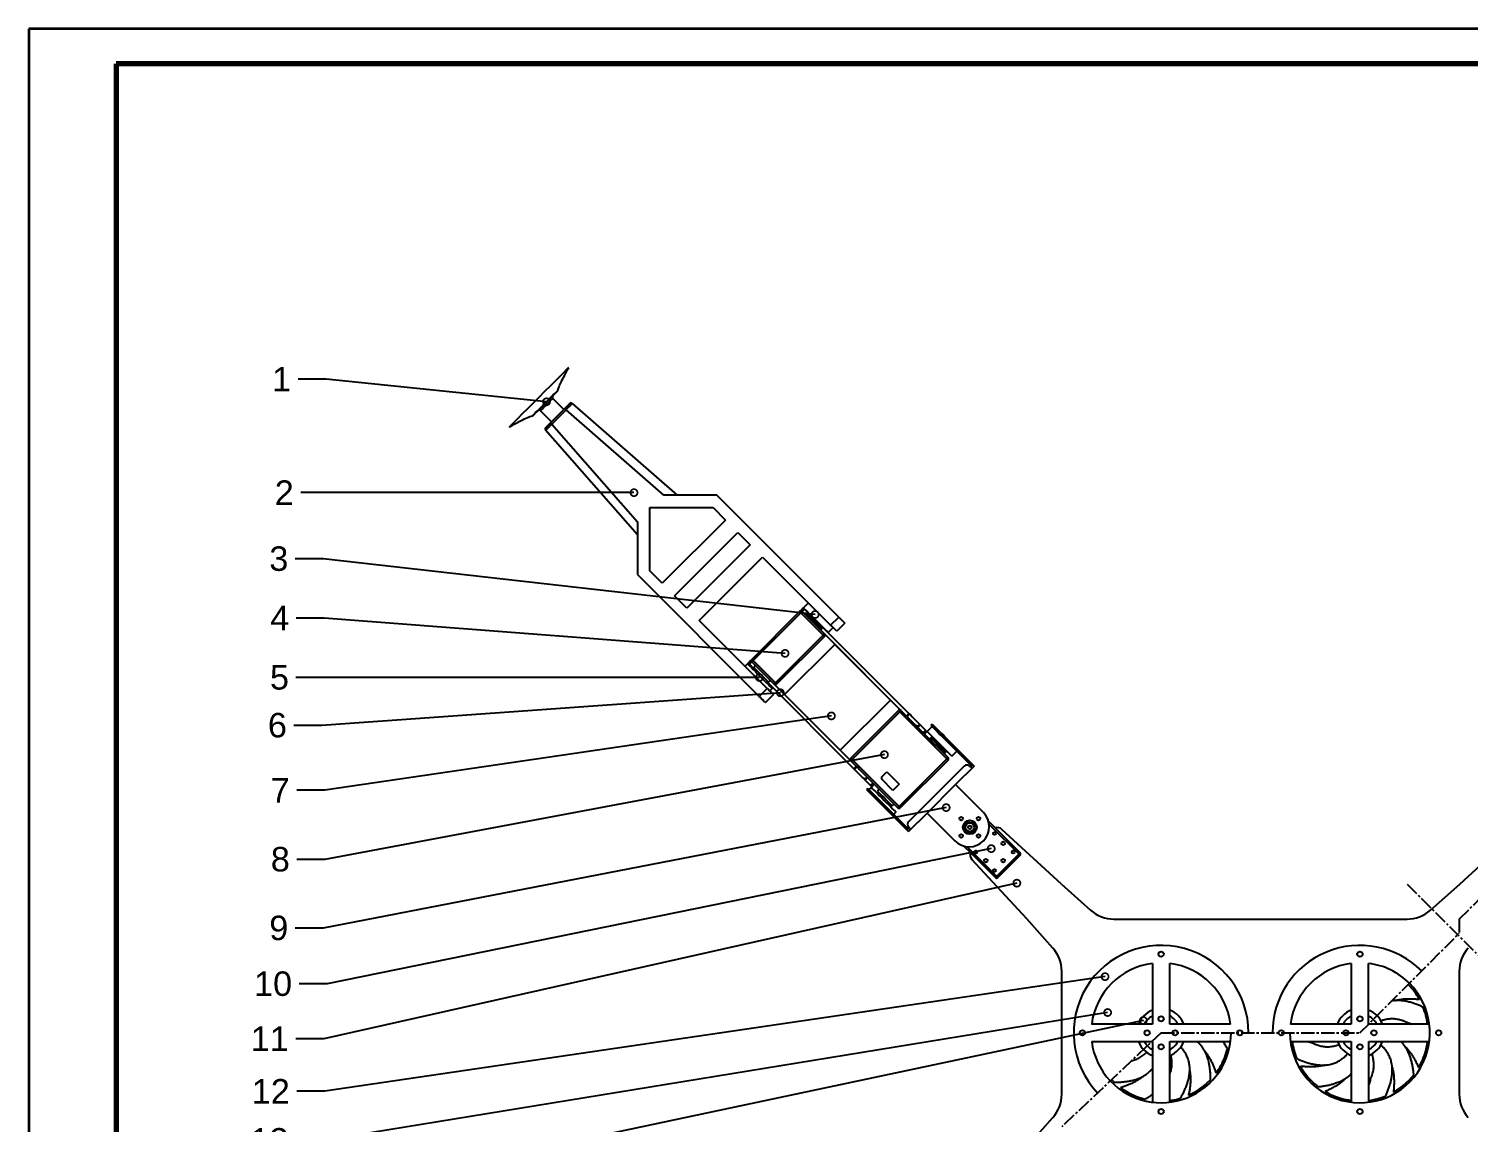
# Model space of a CAD drawing. Header units: millimetres. Extents: x 12 to 853, y 14 to 608.
# Drawn here: x 12 to 423.4, y 294.9 to 607.6 of the extents above; entities that cross this region are included whole.
import ezdxf
from ezdxf import colors
from ezdxf.entities.mleader import LeaderData, LeaderLine
from ezdxf.math import Vec2, Vec3

# ---------------------------------------------------------------- set-up
doc = ezdxf.new("R2010")
doc.units = ezdxf.units.MM
doc.linetypes.add('CENTER2', pattern=[28.575, 19.05, -3.175, 3.175, -3.175])
doc.layers.add('中心线', color=10, linetype='CENTER2')
doc.layers.add('标注', color=255, linetype='Continuous')
doc.styles.get("Standard").update_dxf_attribs({"font": 'arial.ttf'})

# ---------------------------------------------------------------- blocks, each defined once
blk = doc.blocks.new('_DotSmall')
at = {"color": 0, "linetype": 'ByBlock', "const_width": 0.5}
blk.add_lwpolyline([(-0.0625, 0, 1), (0.0625, 0, 1)], format="xyb", close=True, dxfattribs=at)

msp = doc.modelspace()

# ---------------------------------------------------------------- linework, layer by layer
at = {"color": 0, "lineweight": 35}
for p, q in [((12.04, 607.56), (12.04, 13.56)), ((853.04, 607.56), (12.04, 607.56))]:
    msp.add_line(p, q, dxfattribs=at)
at = {"color": 0, "lineweight": 70}
for p, q in [((843.04, 597.56), (37.04, 597.56)), ((37.04, 597.56), (37.04, 23.56))]:
    msp.add_line(p, q, dxfattribs=at)
at = {"color": 7, "linetype": 'Continuous', "lineweight": 25}
for p, q in [((164.97, 498.71), (161.79, 501.89)), ((158.26, 498.36), (161.44, 495.17)), ((161.15, 494.89), (165.26, 498.99)), ((165.61, 498.64), (161.51, 494.54)), ((193.53, 474.17), (165.61, 498.64)), ((167.36, 500.43), (197.32, 474.17)), ((161.51, 494.54), (185.98, 466.62)), ((185.98, 462.82), (159.71, 492.79)), ((208.67, 474.17), (193.53, 474.17)), ((243.5, 439.35), (208.67, 474.17)), ((189.51, 470.64), (207.61, 470.64)), ((189.51, 452.54), (189.51, 470.64)), ((207.61, 470.64), (211.15, 467.1)), ((185.98, 466.62), (185.98, 451.48)), ((211.15, 467.1), (193.05, 449)), ((196.58, 445.47), (214.68, 463.57)), ((214.68, 463.57), (218.22, 460.03)), ((218.22, 460.03), (200.12, 441.93)), ((193.05, 449), (189.51, 452.54)), ((203.65, 438.39), (221.75, 456.5)), ((221.75, 456.5), (241.2, 437.05)), ((185.98, 451.48), (220.8, 416.65)), ((200.12, 441.93), (196.58, 445.47)), ((218.68, 427.26), (232.33, 440.9)), ((232.68, 440.55), (219.03, 426.9)), ((232.68, 441.26), (233.39, 441.96)), ((239.04, 434.19), (232.68, 440.55)), ((233.74, 441.61), (233.03, 440.9)), ((233.03, 440.9), (239.4, 434.54)), ((234.84, 443.41), (233.42, 442)), ((235.3, 440.05), (233.74, 441.61)), ((234.45, 440.2), (234.09, 439.84)), ((223.1, 418.95), (203.65, 438.39)), ((235.9, 439.53), (235.68, 439.31)), ((237.81, 437.19), (238.02, 437.4)), ((263.59, 411.77), (238.54, 436.81)), ((240.49, 434.93), (241.91, 436.34)), ((241.2, 437.05), (243.5, 439.35)), ((245.27, 437.58), (242.97, 435.28)), ((225.4, 420.54), (239.04, 434.19)), ((239.4, 433.83), (225.75, 420.19)), ((238.34, 435.6), (238.69, 435.95)), ((262.88, 411.06), (239.4, 434.54)), ((242.4, 431.54), (228.05, 417.18)), ((258.31, 415.63), (242.4, 431.54)), ((217.44, 426.02), (216.73, 425.31)), ((217.62, 426.2), (218.33, 426.9)), ((218.68, 426.55), (217.97, 425.84)), ((219.39, 424.43), (217.97, 425.84)), ((225.04, 420.19), (218.68, 426.55)), ((219.03, 426.9), (225.4, 420.54)), ((219.74, 425.49), (219.21, 424.96)), ((219.56, 424.61), (219.21, 424.25)), ((222.74, 420.72), (223.1, 421.07)), ((247.82, 396), (222.92, 420.89)), ((223.45, 420.72), (223.98, 421.25)), ((248.52, 396.7), (225.04, 420.19)), ((220.8, 416.65), (223.1, 418.95)), ((224.87, 417.18), (222.57, 414.88)), ((223.81, 418.24), (224.51, 418.95)), ((228.05, 417.18), (243.96, 401.27)), ((243.96, 401.27), (258.31, 415.63)), ((246.96, 398.97), (260.61, 412.62)), ((260.96, 412.27), (247.32, 398.62)), ((274.4, 398.83), (260.96, 412.27)), ((262.88, 411.06), (263.59, 411.77)), ((263.73, 411.62), (263.03, 410.91)), ((265.97, 407.97), (266.68, 408.67)), ((266.83, 408.53), (266.12, 407.82)), ((267.68, 406.26), (266.12, 407.82)), ((268.39, 406.96), (266.83, 408.53)), ((270.19, 408.06), (268.78, 406.65)), ((270.19, 408.77), (269.84, 408.41)), ((267.68, 406.26), (268.39, 406.96)), ((268.74, 406.61), (268.03, 405.9)), ((268.03, 405.9), (274.75, 399.19)), ((269.8, 404.84), (269.45, 404.49)), ((271.25, 404.17), (271.04, 403.96)), ((273.9, 404.35), (274.26, 404.7)), ((273.9, 404.35), (281.51, 396.75)), ((274.26, 404.7), (282.21, 396.75)), ((273.16, 401.84), (273.37, 402.05)), ((273.69, 400.25), (274.05, 400.6)), ((275.85, 399.57), (277.26, 400.99)), ((247.32, 398.62), (260.75, 385.18)), ((247.82, 396), (248.52, 396.7)), ((248.67, 396.56), (247.97, 395.85)), ((255.8, 393.67), (257.22, 395.08)), ((257.22, 395.08), (260.75, 391.55)), ((260.75, 385.18), (274.4, 398.83)), ((274.75, 398.48), (261.11, 384.83)), ((279.38, 396.75), (263.47, 380.84)), ((282.21, 396.75), (276.91, 391.44)), ((280.8, 396.75), (281.15, 396.39)), ((281.51, 396.75), (281.15, 396.39)), ((250.91, 392.9), (251.62, 393.61)), ((251.77, 393.46), (251.06, 392.76)), ((252.62, 391.19), (251.06, 392.76)), ((253.33, 391.9), (251.77, 393.46)), ((252.62, 391.19), (253.33, 391.9)), ((253.68, 391.55), (252.97, 390.84)), ((260.4, 384.83), (253.68, 391.55)), ((255.8, 392.96), (255.8, 393.67)), ((258.98, 389.78), (255.8, 392.96)), ((260.75, 391.55), (258.98, 389.78)), ((268.78, 383.31), (276.91, 391.44)), ((284.86, 383.49), (276.91, 391.44)), ((251.81, 390.38), (251.45, 390.03)), ((251.81, 390.38), (255.87, 386.32)), ((252.8, 390.66), (252.16, 390.03)), ((255.09, 390.13), (254.56, 389.6)), ((254.92, 389.25), (254.56, 388.9)), ((255.87, 386.32), (255.52, 385.96)), ((255.52, 385.96), (263.47, 378.01)), ((255.87, 386.32), (263.47, 378.71)), ((258.1, 385.36), (258.45, 385.71)), ((258.81, 385.36), (259.34, 385.89)), ((259.23, 382.96), (259.87, 383.59)), ((268.78, 383.31), (263.47, 378.01)), ((268.78, 383.31), (276.73, 375.36)), ((263.83, 379.07), (263.47, 379.42)), ((263.83, 379.07), (263.47, 378.71)), ((288.21, 379.09), (286.34, 380.95)), ((307.14, 362.98), (290.17, 378.65)), ((420.98, 362.98), (437.95, 378.65)), ((279.27, 373.88), (281.13, 372.01)), ((297.24, 353.08), (281.57, 370.05)), ((307.14, 362.98), (315.51, 355.52)), ((412.61, 355.52), (420.98, 362.98)), ((304.7, 344.71), (297.24, 353.08)), ((322.16, 352.98), (405.96, 352.98)), ((307.24, 302.91), (307.24, 338.06)), ((333.15, 340.32), (333.15, 322.97)), ((338.14, 322.98), (338.14, 340.33)), ((389.97, 340.32), (389.97, 322.97)), ((394.96, 322.98), (394.96, 340.33)), ((420.88, 338.06), (420.88, 302.91)), ((333.15, 322.97), (315.8, 322.97)), ((355.49, 322.98), (338.14, 322.98)), ((389.97, 322.97), (372.63, 322.97)), ((412.31, 322.98), (394.96, 322.98)), ((315.81, 317.98), (333.16, 317.98)), ((333.16, 317.98), (333.16, 300.64)), ((338.15, 317.99), (355.49, 317.99)), ((338.15, 300.64), (338.15, 317.99)), ((372.63, 317.98), (389.98, 317.98)), ((389.98, 317.98), (389.98, 300.64)), ((394.97, 317.99), (412.32, 317.99)), ((394.97, 300.64), (394.97, 317.99)), ((411.79, 317.83), (411.67, 317.99)), ((389.82, 301.16), (389.98, 301.28)), ((297.24, 287.88), (304.7, 296.25))]:
    msp.add_line(p, q, dxfattribs=at)
at = {"color": 8, "linetype": 'Continuous', "lineweight": 25}
for p, q in [((235.13, 439.87), (235.3, 440.05)), ((235.45, 439.9), (235.27, 439.73)), ((238.22, 436.78), (238.4, 436.96)), ((238.54, 436.81), (238.37, 436.63))]:
    msp.add_line(p, q, dxfattribs=at)
for p, q in [((286.51, 380.07), (295.36, 371.23)), ((288.21, 379.09), (295.36, 371.94)), ((280.15, 373.71), (288.99, 364.86)), ((281.13, 372.01), (288.28, 364.86)), ((288.28, 364.86), (295.36, 371.94)), ((295.36, 371.23), (288.99, 364.86))]:
    msp.add_line(p, q)
at = {"color": 7, "linetype": 'Continuous', "lineweight": 25, "flags": 128}
for points in [[(149.42, 493.76), (149.41, 493.75), (149.57, 493.92), (150.06, 494.4), (150.84, 495.18), (151.9, 496.24), (153.18, 497.53), (154.65, 499), (156.25, 500.59), (157.9, 502.25), (159.56, 503.9), (161.15, 505.5), (162.62, 506.96), (163.91, 508.25), (164.96, 509.31), (165.75, 510.09), (166.23, 510.58), (166.39, 510.73)], [(163.1, 503.91), (163.07, 503.87), (162.91, 503.72), (162.64, 503.45), (162.26, 503.07), (161.79, 502.6), (161.24, 502.05), (160.64, 501.44), (160, 500.8), (159.34, 500.15), (158.7, 499.51), (158.1, 498.91), (157.55, 498.36), (157.08, 497.89), (156.7, 497.51), (156.43, 497.24), (156.28, 497.08), (156.24, 497.05)], [(165.26, 498.99), (165.5, 499.24), (165.74, 499.48), (165.97, 499.7), (166.17, 499.91), (166.34, 500.08), (166.49, 500.22), (166.59, 500.33), (166.65, 500.39), (166.68, 500.41)], [(165.26, 498.99), (165.27, 498.99), (165.29, 498.97), (165.32, 498.94), (165.36, 498.89), (165.42, 498.84), (165.48, 498.78), (165.54, 498.71), (165.61, 498.64)], [(167.36, 500.43), (167.33, 500.41), (167.25, 500.33), (167.13, 500.19), (166.95, 500.02), (166.74, 499.79), (166.49, 499.54), (166.21, 499.25), (165.92, 498.95), (165.61, 498.64)], [(161.51, 494.54), (161.16, 494.2), (160.82, 493.87), (160.51, 493.57), (160.24, 493.3), (160.02, 493.08), (159.85, 492.92), (159.75, 492.82), (159.71, 492.79)], [(159.74, 493.47), (159.76, 493.5), (159.84, 493.58), (159.98, 493.71), (160.15, 493.89), (160.37, 494.1), (160.61, 494.35), (160.88, 494.61), (161.15, 494.89)], [(161.15, 494.89), (161.16, 494.88), (161.18, 494.86), (161.21, 494.83), (161.26, 494.79), (161.31, 494.73), (161.37, 494.67), (161.44, 494.61), (161.51, 494.54)], [(232.33, 440.9), (232.33, 440.9), (232.35, 440.88), (232.39, 440.84), (232.43, 440.8), (232.48, 440.75), (232.54, 440.69), (232.61, 440.62), (232.68, 440.55)], [(233.03, 440.9), (232.96, 440.97), (232.9, 441.04), (232.84, 441.1), (232.78, 441.15), (232.74, 441.2), (232.71, 441.23), (232.69, 441.25), (232.68, 441.26)], [(232.68, 440.55), (232.75, 440.62), (232.81, 440.69), (232.88, 440.75), (232.93, 440.8), (232.97, 440.84), (233.01, 440.88), (233.03, 440.9), (233.03, 440.9)], [(233.39, 441.96), (233.39, 441.96), (233.41, 441.94), (233.45, 441.91), (233.49, 441.86), (233.54, 441.81), (233.61, 441.75), (233.67, 441.68), (233.74, 441.61)], [(239.28, 436.14), (238.74, 436.69), (238.13, 437.3), (237.47, 437.95), (236.8, 438.62), (236.14, 439.29), (235.5, 439.92), (234.92, 440.5), (234.41, 441.01), (233.99, 441.43), (233.68, 441.74), (233.49, 441.93), (233.42, 442), (233.42, 442)], [(234.8, 440.2), (234.87, 440.13), (235.06, 439.94), (235.37, 439.63), (235.77, 439.22), (236.24, 438.76), (236.75, 438.25), (237.25, 437.75), (237.72, 437.28), (238.12, 436.88), (238.43, 436.57), (238.62, 436.37), (238.69, 436.31), (238.69, 436.31)], [(235.3, 440.05), (235.32, 440.03), (235.34, 440.01), (235.36, 439.99), (235.38, 439.97), (235.4, 439.96), (235.41, 439.94), (235.43, 439.92), (235.45, 439.9)], [(235.86, 439.49), (235.8, 439.55), (235.45, 439.9)], [(238.4, 436.96), (238.04, 437.31), (237.98, 437.37)], [(238.4, 436.96), (238.41, 436.94), (238.43, 436.92), (238.45, 436.9), (238.47, 436.88), (238.49, 436.87), (238.5, 436.85), (238.52, 436.83), (238.54, 436.81)], [(240.49, 434.93), (240.48, 434.94), (240.35, 435.07), (240.11, 435.32), (239.75, 435.68), (239.28, 436.14)], [(242.97, 435.28), (242.93, 435.32), (242.83, 435.42), (242.67, 435.58), (242.45, 435.8), (242.18, 436.07), (241.88, 436.37), (241.55, 436.71), (241.2, 437.05)], [(243.5, 439.35), (243.84, 439), (244.17, 438.67), (244.48, 438.37), (244.75, 438.1), (244.97, 437.88), (245.13, 437.72), (245.23, 437.61), (245.27, 437.58)], [(239.4, 434.54), (239.39, 434.53), (239.37, 434.51), (239.34, 434.48), (239.29, 434.44), (239.24, 434.38), (239.18, 434.32), (239.11, 434.26), (239.04, 434.19)], [(239.04, 434.19), (239.11, 434.12), (239.18, 434.05), (239.24, 433.99), (239.29, 433.94), (239.34, 433.89), (239.37, 433.86), (239.39, 433.84), (239.4, 433.83)], [(217.44, 426.02), (217.45, 426.02), (217.54, 425.92), (217.77, 425.69), (218.1, 425.36), (218.55, 424.91), (219.08, 424.38), (219.68, 423.79), (220.32, 423.14), (220.99, 422.47), (221.66, 421.8), (222.3, 421.16), (222.9, 420.56), (223.43, 420.03), (223.86, 419.6), (224.2, 419.26), (224.42, 419.05), (224.51, 418.95), (224.51, 418.95)], [(217.97, 425.84), (217.9, 425.91), (217.84, 425.98), (217.78, 426.04), (217.72, 426.09), (217.68, 426.14), (217.65, 426.17), (217.63, 426.19), (217.62, 426.2)], [(218.33, 426.9), (218.33, 426.9), (218.35, 426.88), (218.38, 426.84), (218.43, 426.8), (218.48, 426.75), (218.54, 426.69), (218.61, 426.62), (218.68, 426.55)], [(218.68, 427.26), (218.69, 427.25), (218.71, 427.23), (218.74, 427.2), (218.78, 427.15), (218.84, 427.1), (218.9, 427.04), (218.96, 426.97), (219.03, 426.9)], [(218.68, 426.55), (218.69, 426.56), (218.71, 426.58), (218.74, 426.61), (218.78, 426.65), (218.84, 426.71), (218.9, 426.77), (218.96, 426.83), (219.03, 426.9)], [(219.21, 424.96), (219.25, 424.92), (219.41, 424.76), (219.7, 424.47), (220.08, 424.08), (220.55, 423.62), (221.06, 423.1), (221.6, 422.57), (222.11, 422.06), (222.58, 421.59), (222.97, 421.2), (223.25, 420.92), (223.41, 420.75), (223.45, 420.72)], [(225.4, 420.54), (225.33, 420.47), (225.26, 420.4), (225.2, 420.34), (225.15, 420.29), (225.1, 420.25), (225.07, 420.21), (225.05, 420.19), (225.04, 420.19)], [(225.4, 420.54), (225.47, 420.47), (225.53, 420.4), (225.59, 420.34), (225.65, 420.29), (225.69, 420.25), (225.72, 420.21), (225.74, 420.19), (225.75, 420.19)], [(222.57, 414.88), (222.53, 414.92), (222.43, 415.02), (222.27, 415.18), (222.05, 415.4), (221.78, 415.67), (221.48, 415.97), (221.15, 416.31), (220.8, 416.65)], [(223.1, 418.95), (223.44, 418.6), (223.77, 418.27), (224.08, 417.97), (224.35, 417.7), (224.57, 417.48), (224.73, 417.32), (224.83, 417.21), (224.87, 417.18)], [(260.61, 412.62), (260.62, 412.61), (260.64, 412.59), (260.67, 412.56), (260.71, 412.52), (260.77, 412.46), (260.83, 412.4), (260.89, 412.34), (260.96, 412.27)], [(260.96, 412.27), (261.03, 412.34), (261.1, 412.4), (261.16, 412.46), (261.21, 412.52), (261.26, 412.56), (261.29, 412.59), (261.31, 412.61), (261.32, 412.62)], [(263.59, 411.77), (263.61, 411.75), (263.62, 411.73), (263.64, 411.71), (263.66, 411.69), (263.68, 411.67), (263.7, 411.65), (263.72, 411.64), (263.73, 411.62)], [(263.73, 411.62), (264.09, 411.26), (264.45, 410.9), (264.83, 410.52), (265.21, 410.15), (265.59, 409.77), (265.96, 409.39), (266.33, 409.03), (266.68, 408.67)], [(263.03, 410.91), (263.01, 410.93), (262.99, 410.95), (262.97, 410.96), (262.95, 410.98), (262.94, 411), (262.92, 411.02), (262.9, 411.04), (262.88, 411.06)], [(265.97, 407.97), (265.62, 408.32), (265.25, 408.68), (264.88, 409.06), (264.5, 409.44), (264.12, 409.82), (263.75, 410.19), (263.38, 410.56), (263.03, 410.91)], [(266.12, 407.82), (266.1, 407.84), (266.08, 407.86), (266.06, 407.87), (266.04, 407.89), (266.03, 407.91), (266.01, 407.93), (265.99, 407.95), (265.97, 407.97)], [(266.68, 408.67), (266.7, 408.65), (266.71, 408.64), (266.73, 408.62), (266.75, 408.6), (266.77, 408.58), (266.79, 408.56), (266.81, 408.54), (266.83, 408.53)], [(269.84, 408.41), (269.86, 408.4), (269.99, 408.26), (270.26, 407.99), (270.66, 407.59), (271.16, 407.09), (271.76, 406.49), (272.44, 405.82), (273.16, 405.09), (273.9, 404.35)], [(270.19, 408.77), (270.21, 408.75), (270.35, 408.61), (270.62, 408.34), (271.01, 407.95), (271.52, 407.44), (272.12, 406.84), (272.79, 406.17), (273.51, 405.45), (274.26, 404.7)], [(268.03, 405.9), (268.03, 405.91), (268.01, 405.93), (267.98, 405.96), (267.93, 406.01), (267.88, 406.06), (267.82, 406.12), (267.75, 406.19), (267.68, 406.26)], [(268.39, 406.96), (268.46, 406.89), (268.52, 406.83), (268.58, 406.77), (268.64, 406.71), (268.68, 406.67), (268.72, 406.64), (268.74, 406.62), (268.74, 406.61)], [(275.85, 399.57), (275.85, 399.58), (275.75, 399.67), (275.53, 399.89), (275.2, 400.22), (274.76, 400.66), (274.24, 401.19), (273.64, 401.78), (273, 402.43), (272.33, 403.1), (271.66, 403.77), (271.01, 404.41), (270.41, 405.01), (269.88, 405.54), (269.44, 405.98), (269.1, 406.32), (268.88, 406.54), (268.78, 406.64), (268.78, 406.65)], [(270.16, 404.84), (270.22, 404.78), (270.42, 404.58), (270.73, 404.27), (271.13, 403.87), (271.6, 403.4), (272.1, 402.9), (272.6, 402.39), (273.07, 401.93), (273.48, 401.52), (273.78, 401.21), (273.98, 401.02), (274.05, 400.95), (274.05, 400.95)], [(274.4, 398.83), (274.47, 398.9), (274.53, 398.97), (274.6, 399.03), (274.65, 399.08), (274.69, 399.13), (274.73, 399.16), (274.75, 399.18), (274.75, 399.19)], [(246.96, 398.97), (246.97, 398.97), (246.99, 398.95), (247.02, 398.91), (247.07, 398.87), (247.12, 398.82), (247.18, 398.75), (247.25, 398.69), (247.32, 398.62)], [(246.96, 398.27), (246.97, 398.27), (246.99, 398.29), (247.02, 398.33), (247.07, 398.37), (247.12, 398.42), (247.18, 398.48), (247.25, 398.55), (247.32, 398.62)], [(247.97, 395.85), (247.95, 395.87), (247.93, 395.88), (247.91, 395.9), (247.89, 395.92), (247.87, 395.94), (247.86, 395.96), (247.84, 395.98), (247.82, 396)], [(250.91, 392.9), (250.56, 393.26), (250.19, 393.62), (249.82, 394), (249.44, 394.38), (249.06, 394.76), (248.68, 395.13), (248.32, 395.5), (247.97, 395.85)], [(248.52, 396.7), (248.54, 396.69), (248.56, 396.67), (248.58, 396.65), (248.6, 396.63), (248.62, 396.61), (248.64, 396.59), (248.65, 396.57), (248.67, 396.56)], [(248.67, 396.56), (249.03, 396.2), (249.39, 395.84), (249.77, 395.46), (250.15, 395.08), (250.52, 394.7), (250.9, 394.33), (251.26, 393.96), (251.62, 393.61)], [(274.4, 398.83), (274.47, 398.76), (274.53, 398.7), (274.6, 398.64), (274.65, 398.58), (274.69, 398.54), (274.73, 398.5), (274.75, 398.48), (274.75, 398.48)], [(251.06, 392.76), (251.04, 392.78), (251.02, 392.79), (251, 392.81), (250.98, 392.83), (250.96, 392.85), (250.95, 392.87), (250.93, 392.89), (250.91, 392.9)], [(251.62, 393.61), (251.64, 393.59), (251.65, 393.58), (251.67, 393.56), (251.69, 393.54), (251.71, 393.52), (251.73, 393.5), (251.75, 393.48), (251.77, 393.46)], [(252.97, 390.84), (252.97, 390.85), (252.95, 390.87), (252.91, 390.9), (252.87, 390.94), (252.82, 391), (252.76, 391.06), (252.69, 391.13), (252.62, 391.19)], [(253.33, 391.9), (253.4, 391.83), (253.46, 391.77), (253.52, 391.71), (253.58, 391.65), (253.62, 391.61), (253.65, 391.58), (253.67, 391.56), (253.68, 391.55)], [(251.45, 390.03), (251.47, 390.01), (251.61, 389.87), (251.88, 389.6), (252.27, 389.21), (252.78, 388.7), (253.38, 388.1), (254.05, 387.43), (254.77, 386.71), (255.52, 385.96)], [(252.8, 390.66), (252.81, 390.65), (252.94, 390.52), (253.2, 390.27), (253.56, 389.9), (254.03, 389.43), (254.58, 388.88), (255.19, 388.27), (255.84, 387.62), (256.51, 386.95), (257.18, 386.28), (257.81, 385.65), (258.39, 385.07), (258.9, 384.56), (259.31, 384.15), (259.62, 383.84), (259.81, 383.65), (259.87, 383.59)], [(254.56, 389.6), (254.63, 389.54), (254.83, 389.34), (255.14, 389.03), (255.55, 388.62), (256.03, 388.14), (256.55, 387.62), (257.08, 387.08), (257.59, 386.58), (258.04, 386.13), (258.4, 385.77), (258.66, 385.51), (258.79, 385.38), (258.81, 385.36)], [(260.4, 384.83), (260.41, 384.84), (260.43, 384.86), (260.46, 384.89), (260.5, 384.93), (260.56, 384.99), (260.62, 385.05), (260.68, 385.12), (260.75, 385.18)], [(260.75, 385.18), (260.82, 385.12), (260.89, 385.05), (260.95, 384.99), (261, 384.93), (261.05, 384.89), (261.08, 384.86), (261.1, 384.84), (261.11, 384.83)]]:
    msp.add_lwpolyline(points, dxfattribs=at)
at = {"color": 8, "linetype": 'Continuous', "lineweight": 25, "flags": 128}
for points in [[(156, 496.91), (156.04, 496.95), (156.2, 497.11), (156.48, 497.4), (156.88, 497.8), (157.38, 498.3), (157.96, 498.87), (158.6, 499.51), (159.27, 500.19), (159.96, 500.88), (160.64, 501.55), (161.27, 502.19), (161.85, 502.77), (162.35, 503.27), (162.75, 503.66), (163.04, 503.95), (163.2, 504.11), (163.23, 504.15)], [(161.79, 501.89), (161.79, 501.89), (161.69, 501.79), (161.47, 501.57), (161.14, 501.24), (160.73, 500.83), (160.27, 500.37), (159.78, 499.88), (159.32, 499.42), (158.91, 499.01), (158.58, 498.68), (158.36, 498.46), (158.26, 498.36), (158.26, 498.36)], [(238.69, 435.95), (238.65, 435.99), (238.49, 436.16), (238.2, 436.44), (237.82, 436.83), (237.35, 437.3), (236.83, 437.81), (236.3, 438.34), (235.79, 438.86), (235.32, 439.32), (234.93, 439.71), (234.65, 440), (234.48, 440.16), (234.45, 440.2)], [(274.05, 400.6), (274.03, 400.62), (273.9, 400.75), (273.64, 401), (273.28, 401.37), (272.83, 401.82), (272.32, 402.32), (271.79, 402.85), (271.27, 403.38), (270.79, 403.86), (270.38, 404.27), (270.07, 404.58), (269.87, 404.78), (269.8, 404.84)]]:
    msp.add_lwpolyline(points, dxfattribs=at)
at = {"color": 7, "linetype": 'Continuous', "lineweight": 25}
for centre, radius in [((278.5, 381.72), 0.5), ((280.98, 379.24), 2), ((280.98, 379.24), 1.5), ((280.98, 379.24), 1.25), ((283.45, 381.72), 0.5), ((278.5, 376.77), 0.5), ((283.45, 376.77), 0.5), ((288.05, 377.48), 0.4), ((290.52, 374.65), 0.5), ((282.74, 372.17), 0.4), ((293.35, 372.17), 0.4), ((285.57, 369.7), 0.5), ((288.05, 366.87), 0.4), ((290.52, 369.7), 0.5), ((335.65, 324.48), 0.75), ((392.47, 324.48), 0.75), ((331.65, 320.48), 0.75), ((339.65, 320.48), 0.75), ((388.47, 320.48), 0.75), ((396.47, 320.48), 0.75), ((335.65, 316.48), 0.75), ((392.47, 316.48), 0.75)]:
    msp.add_circle(centre, radius, dxfattribs=at)
at = {"color": 7, "linetype": 'Continuous'}
for centre in [(280.98, 379.24), (290.52, 374.65), (285.57, 369.7), (290.52, 369.7)]:
    msp.add_circle(centre, 0.5, dxfattribs=at)
for centre in [(335.65, 342.98), (392.47, 342.98), (313.15, 320.48), (358.15, 320.48), (369.97, 320.48), (414.97, 320.48), (335.65, 297.98), (392.47, 297.98)]:
    msp.add_circle(centre, 0.75)
at = {"color": 7, "linetype": 'Continuous', "lineweight": 25}
for centre, radius, start, end in [((162.15, 502.25), 0.5, 135, 225), ((162.75, 504.26), 0.5, 315, 346.9398), ((157.9, 498), 0.5, 45, 135), ((167.03, 500.06), 0.5, 48.7692, 135), ((155.89, 497.4), 0.5, 283.0602, 315), ((160.09, 493.12), 0.5, 135, 221.2308), ((232.68, 440.55), 0.5, 45, 135), ((234.62, 440.02), 0.25, 45, 135), ((238.51, 436.13), 0.25, 315, 45), ((239.04, 434.19), 0.5, 315, 45), ((219.03, 426.9), 0.5, 135, 225), ((225.4, 420.54), 0.5, 225, 315), ((260.96, 412.27), 0.5, 45, 135), ((269.98, 404.67), 0.25, 45, 135), ((273.87, 400.78), 0.25, 315, 45), ((274.4, 398.83), 0.5, 315, 45), ((247.32, 398.62), 0.5, 135, 225), ((280.09, 396.04), 1, 45, 135), ((260.75, 385.18), 0.5, 225, 315), ((280.8, 379.42), 5.75, 225, 45), ((264.18, 380.13), 1, 135, 225), ((288.81, 377.18), 2, 47.2906, 107.5612), ((283.04, 371.41), 2, 162.4387, 222.7094), ((322.16, 362.98), 10, 228.2732, 270), ((405.96, 362.98), 10, 270, 311.7268), ((297.24, 338.06), 10, 0, 41.7268), ((430.88, 338.06), 10, 138.2732, 180), ((392.47, 320.48), 20, 180, 45.0621), ((335.65, 320.48), 6.93, 111.1411, 158.94), ((335.65, 320.48), 5.43, 117.4122, 152.6966), ((335.65, 320.48), 6.93, 21.1411, 68.94), ((335.65, 320.48), 5.43, 27.4122, 62.6966), ((392.47, 320.48), 6.93, 111.44, 158.94), ((392.47, 320.48), 5.42, 117.4122, 152.6966), ((392.47, 320.48), 6.93, 21.1411, 68.94), ((392.47, 320.48), 5.42, 27.4122, 62.6966), ((335.65, 320.48), 6.93, 201.1411, 248.94), ((335.65, 320.48), 5.42, 207.4122, 242.6966), ((335.65, 320.48), 5.42, 297.4122, 332.6966), ((335.65, 320.48), 6.93, 291.1411, 338.94), ((392.47, 320.48), 6.92, 201.4511, 248.94), ((392.47, 320.48), 5.43, 207.4122, 242.6966), ((392.47, 320.48), 5.43, 297.4122, 332.6966), ((392.47, 320.48), 6.93, 291.1411, 338.94), ((297.24, 302.91), 10, 318.2732, 0), ((430.88, 302.91), 10, 180, 221.7268)]:
    msp.add_arc(centre, radius, start, end, dxfattribs=at)
for centre, radius, start, end in [((295, 371.58), 0.5, 315, 45), ((288.64, 365.22), 0.5, 225, 315), ((335.65, 320.48), 25, 0, 223.4382), ((392.47, 320.48), 25, 45.0621, 180), ((335.65, 320.48), 20, 97.1738, 172.8526), ((335.65, 320.48), 20, 7.1738, 82.8526), ((392.47, 320.48), 20, 97.1738, 172.8526), ((392.47, 320.48), 20, 45.0621, 82.8526), ((335.65, 320.48), 20, 187.1738, 223.4382), ((335.65, 320.48), 20, 223.4382, 0)]:
    msp.add_arc(centre, radius, start, end)
for points, knots in [([(163.23, 504.15), (163.35, 504.5), (163.63, 505.38), (164.34, 506.83), (165.28, 508.67), (166, 510.01), (166.4, 510.74)], [0, 0, 0, 0, 0.153078, 0.376176, 0.661042, 1, 1, 1, 1]), ([(149.41, 493.75), (149.91, 494.03), (150.97, 494.6), (152.62, 495.46), (154.06, 496.18), (155.21, 496.68), (155.75, 496.84), (156, 496.91)], [0, 0, 0, 0, 0.23283, 0.491451, 0.758462, 0.885334, 1, 1, 1, 1]), ([(409.47, 330.04), (409.46, 330.05), (409.03, 330.81), (408.08, 332.25), (406.93, 333.6), (406.28, 334.24), (406.24, 334.28)], [0, 0, 0, 0, 0.0049891, 0.3363915, 0.665978, 0.6882075, 0.6882075, 0.6882075, 0.6882075]), ([(410.53, 327.84), (410.18, 327.99), (409.5, 328.3), (408.45, 328.7), (407.38, 329.05), (406.51, 329.29), (405.81, 329.44), (405.26, 329.54), (404.67, 329.63), (404.13, 329.68), (403.51, 329.72), (402.8, 329.73), (402.1, 329.68), (401.7, 329.63), (401.58, 329.61)], [0, 0, 0, 0, 0.0707433, 0.1415673, 0.2118848, 0.2831944, 0.3116786, 0.3463803, 0.3889937, 0.4251502, 0.448585, 0.5061993, 0.5595298, 0.5816706, 0.5816706, 0.5816706, 0.5816706]), ([(402.42, 329.69), (402.55, 329.73), (403.07, 329.89), (404.01, 330.06), (405.17, 330.19), (406.29, 330.24), (407.36, 330.22), (408.41, 330.16), (409.12, 330.08), (409.47, 330.04)], [0, 0, 0, 0, 0.057505, 0.228496, 0.399382, 0.553258, 0.700326, 0.850797, 1, 1, 1, 1]), ([(411.8, 322.98), (411.68, 323.79), (411.41, 325.45), (410.83, 327.03), (410.53, 327.84)], [0, 0, 0, 0, 0.485337, 1, 1, 1, 1]), ([(406.61, 322.98), (406.41, 323.1), (405.98, 323.37), (405.25, 323.71), (404.32, 324.07), (403.19, 324.36), (401.88, 324.49), (400.56, 324.42), (399.48, 324.21), (398.78, 324), (398.5, 323.9), (398.42, 323.87)], [0, 0, 0, 0, 0.080771, 0.180092, 0.281437, 0.434008, 0.587108, 0.742769, 0.895043, 0.973111, 1, 1, 1, 1]), ([(405.7, 323.48), (405.83, 323.45), (406.36, 323.33), (406.89, 323.15), (407.27, 322.98), (407.29, 322.98)], [0, 0, 0, 0, 0.244756, 0.972534, 1, 1, 1, 1]), ([(349.78, 307.04), (349.78, 307.42), (349.77, 308.17), (349.71, 309.29), (349.59, 310.41), (349.45, 311.3), (349.3, 312), (349.17, 312.54), (349, 313.12), (348.83, 313.63), (348.61, 314.21), (348.33, 314.87), (347.91, 315.64), (347.36, 316.48), (346.7, 317.3), (346.11, 317.78), (345.86, 317.99)], [0, 0, 0, 0, 0.093423, 0.186953, 0.279814, 0.373985, 0.4116, 0.457427, 0.513702, 0.56145, 0.592398, 0.668483, 0.738911, 0.810774, 0.918961, 1, 1, 1, 1]), ([(354.61, 315.91), (354.42, 316.23), (354.03, 316.88), (353.59, 317.57), (353.33, 317.93), (353.28, 317.99)], [0, 0, 0, 0, 0.455735, 0.911989, 1, 1, 1, 1]), ([(373.14, 317.98), (373.27, 317.18), (373.53, 315.51), (374.11, 313.93), (374.41, 313.12)], [0, 0, 0, 0, 0.4853369, 1, 1, 1, 1]), ([(379.24, 317.48), (379.11, 317.51), (378.58, 317.63), (378.05, 317.81), (377.67, 317.98), (377.66, 317.98)], [0, 0, 0, 0, 0.2447555, 0.9725345, 1, 1, 1, 1]), ([(378.33, 317.98), (378.53, 317.86), (378.97, 317.6), (379.69, 317.25), (380.63, 316.89), (381.75, 316.6), (383.06, 316.47), (384.38, 316.54), (385.46, 316.76), (386.16, 316.96), (386.43, 317.06), (386.5, 317.08)], [0, 0, 0, 0, 0.080988, 0.180577, 0.282195, 0.435176, 0.588688, 0.744768, 0.897452, 0.97573, 1, 1, 1, 1]), ([(399.83, 302.42), (399.98, 302.77), (400.29, 303.45), (400.69, 304.5), (401.04, 305.57), (401.28, 306.44), (401.43, 307.14), (401.53, 307.69), (401.62, 308.28), (401.67, 308.82), (401.71, 309.44), (401.72, 310.15), (401.66, 311.03), (401.5, 312.02), (401.19, 313.14), (400.65, 314.34), (399.93, 315.44), (399.2, 316.27), (398.67, 316.78), (398.44, 316.98), (398.38, 317.03)], [0, 0, 0, 0, 0.070717, 0.141514, 0.211805, 0.283088, 0.311562, 0.34625, 0.388848, 0.424991, 0.448417, 0.506009, 0.55932, 0.613717, 0.695609, 0.777785, 0.861336, 0.943068, 0.984971, 1, 1, 1, 1]), ([(407.87, 308.52), (407.83, 308.9), (407.75, 309.64), (407.58, 310.75), (407.35, 311.86), (407.12, 312.73), (406.9, 313.41), (406.72, 313.93), (406.49, 314.49), (406.27, 314.99), (406, 315.54), (405.65, 316.16), (405.15, 316.89), (404.67, 317.51), (404.31, 317.85), (404.15, 317.99)], [0, 0, 0, 0, 0.1081674, 0.2164577, 0.3239742, 0.4330075, 0.4765599, 0.5296194, 0.5947757, 0.6500594, 0.6858915, 0.7739843, 0.8555273, 0.938732, 1, 1, 1, 1]), ([(409.25, 310.54), (409.25, 310.55), (409.7, 311.3), (410.47, 312.85), (411.34, 315.28), (411.64, 316.98), (411.79, 317.83)], [0, 0, 0, 0, 0.004989, 0.336391, 0.665978, 1, 1, 1, 1]), ([(327.24, 312.52), (327.31, 312.53), (327.81, 312.65), (328.72, 312.96), (329.89, 313.56), (330.79, 314.21), (331.33, 314.66), (331.53, 314.86), (331.57, 314.9)], [0.6844566, 0.6844566, 0.6844566, 0.6844566, 0.6990944, 0.7816818, 0.8656515, 0.9477938, 0.9899066, 1, 1, 1, 1]), ([(338.15, 308.72), (338.24, 308.96), (338.49, 309.6), (338.7, 310.72), (338.77, 312.04), (338.65, 313.13), (338.53, 313.83), (338.46, 314.1), (338.45, 314.15)], [0, 0, 0, 0, 0.1359865, 0.369166, 0.6062478, 0.8381701, 0.9570725, 0.9845458, 0.9845458, 0.9845458, 0.9845458]), ([(341.17, 301.78), (341.35, 302.1), (341.73, 302.76), (342.23, 303.76), (342.69, 304.79), (343.01, 305.63), (343.23, 306.31), (343.39, 306.85), (343.53, 307.43), (343.64, 307.96), (343.74, 308.57), (343.82, 309.28), (343.85, 310.16), (343.79, 311.16), (343.59, 312.3), (343.17, 313.55), (342.57, 314.72), (341.93, 315.62), (341.47, 316.16), (341.28, 316.36), (341.24, 316.39)], [0, 0, 0, 0, 0.0708293, 0.1417392, 0.2121423, 0.2835387, 0.3120574, 0.3468014, 0.3894665, 0.425667, 0.4491303, 0.5068146, 0.56021, 0.6146935, 0.6967159, 0.7790225, 0.8627064, 0.9445692, 0.9865388, 0.996234, 0.996234, 0.996234, 0.996234]), ([(348.14, 315.19), (348.23, 315.09), (348.59, 314.69), (349.12, 313.9), (349.72, 312.89), (350.22, 311.9), (350.65, 310.91), (351.02, 309.93), (351.24, 309.25), (351.35, 308.91)], [0, 0, 0, 0, 0.0575052, 0.2284961, 0.3993824, 0.5532585, 0.7003258, 0.8507971, 1, 1, 1, 1]), ([(351.35, 308.91), (351.35, 308.92), (351.87, 309.62), (352.8, 311.08), (353.9, 313.42), (354.37, 315.08), (354.61, 315.91)], [0, 0, 0, 0, 0.004989, 0.336391, 0.665978, 1, 1, 1, 1]), ([(374.41, 313.12), (374.76, 312.97), (375.44, 312.66), (376.49, 312.26), (377.56, 311.91), (378.43, 311.68), (379.13, 311.52), (379.68, 311.42), (380.27, 311.33), (380.81, 311.28), (381.43, 311.24), (382.14, 311.23), (383.02, 311.29), (384.01, 311.45), (385.13, 311.76), (386.33, 312.3), (387.43, 313.02), (388.26, 313.75), (388.77, 314.28), (388.97, 314.52), (389.02, 314.58)], [0, 0, 0, 0, 0.070704, 0.141487, 0.211766, 0.283035, 0.311503, 0.346185, 0.388775, 0.424911, 0.448333, 0.505914, 0.559215, 0.613602, 0.695478, 0.777639, 0.861174, 0.942891, 0.984786, 1, 1, 1, 1]), ([(394.97, 306.34), (395.09, 306.54), (395.35, 306.98), (395.7, 307.7), (396.06, 308.64), (396.35, 309.76), (396.48, 311.07), (396.41, 312.39), (396.2, 313.47), (395.99, 314.17), (395.89, 314.45), (395.86, 314.52)], [0, 0, 0, 0, 0.080866, 0.180304, 0.281769, 0.434519, 0.587798, 0.743643, 0.896096, 0.974256, 1, 1, 1, 1]), ([(405.43, 316.47), (405.53, 316.38), (405.92, 316.01), (406.53, 315.28), (407.23, 314.34), (407.83, 313.39), (408.35, 312.46), (408.82, 311.52), (409.11, 310.86), (409.25, 310.54)], [0, 0, 0, 0, 0.057505, 0.228496, 0.399382, 0.553258, 0.700326, 0.850797, 1, 1, 1, 1]), ([(322.21, 306.35), (322.59, 306.35), (323.34, 306.36), (324.46, 306.42), (325.58, 306.54), (326.47, 306.68), (327.17, 306.83), (327.71, 306.96), (328.29, 307.13), (328.8, 307.3), (329.38, 307.52), (330.03, 307.8), (330.81, 308.22), (331.65, 308.77), (332.46, 309.43), (332.95, 310.02), (333.16, 310.27)], [0, 0, 0, 0, 0.093423, 0.186952, 0.279814, 0.373984, 0.4116, 0.457427, 0.513702, 0.56145, 0.592398, 0.668483, 0.738911, 0.810774, 0.918961, 1, 1, 1, 1]), ([(343.82, 309.66), (343.85, 309.52), (343.96, 308.99), (344.03, 308.05), (344.04, 306.87), (343.98, 305.76), (343.86, 304.7), (343.69, 303.65), (343.54, 302.96), (343.46, 302.61)], [0, 0, 0, 0, 0.057505, 0.228496, 0.399382, 0.553258, 0.700326, 0.850797, 1, 1, 1, 1]), ([(382.52, 311.27), (382.39, 311.23), (381.87, 311.07), (380.94, 310.9), (379.77, 310.77), (378.65, 310.72), (377.59, 310.74), (376.53, 310.8), (375.82, 310.88), (375.47, 310.92)], [0, 0, 0, 0, 0.057505, 0.228496, 0.399382, 0.553258, 0.700326, 0.850797, 1, 1, 1, 1]), ([(375.47, 310.92), (375.48, 310.91), (375.91, 310.15), (376.86, 308.71), (378.53, 306.74), (379.85, 305.63), (380.51, 305.08)], [0, 0, 0, 0, 0.004989, 0.336391, 0.665978, 1, 1, 1, 1]), ([(380.51, 305.08), (380.89, 305.12), (381.63, 305.2), (382.74, 305.37), (383.85, 305.6), (384.72, 305.84), (385.4, 306.05), (385.92, 306.24), (386.48, 306.46), (386.98, 306.68), (387.53, 306.96), (388.15, 307.31), (388.88, 307.8), (389.5, 308.28), (389.84, 308.65), (389.98, 308.8)], [0, 0, 0, 0, 0.108167, 0.216458, 0.323974, 0.433007, 0.47656, 0.529619, 0.594776, 0.650059, 0.685891, 0.773984, 0.855527, 0.938732, 1, 1, 1, 1]), ([(401.68, 310.53), (401.72, 310.4), (401.88, 309.88), (402.05, 308.95), (402.18, 307.78), (402.23, 306.66), (402.21, 305.6), (402.15, 304.54), (402.07, 303.83), (402.03, 303.48)], [0, 0, 0, 0, 0.0575051, 0.2284962, 0.3993823, 0.5532585, 0.7003259, 0.8507972, 1, 1, 1, 1]), ([(330.36, 307.99), (330.26, 307.9), (329.85, 307.54), (329.07, 307.01), (328.06, 306.41), (327.06, 305.91), (326.08, 305.48), (325.09, 305.11), (324.42, 304.89), (324.08, 304.78)], [0, 0, 0, 0, 0.057505, 0.228496, 0.399382, 0.553258, 0.700326, 0.850797, 1, 1, 1, 1]), ([(324.08, 304.78), (324.09, 304.78), (324.79, 304.26), (326.25, 303.34), (328.59, 302.23), (330.25, 301.76), (331.08, 301.52)], [0, 0, 0, 0, 0.004989, 0.336391, 0.665978, 1, 1, 1, 1]), ([(343.46, 302.61), (343.47, 302.62), (344.27, 302.97), (345.8, 303.77), (347.93, 305.24), (349.16, 306.44), (349.78, 307.04)], [0, 0, 0, 0, 0.004989, 0.336391, 0.665978, 1, 1, 1, 1]), ([(388.46, 307.53), (388.36, 307.43), (388, 307.03), (387.27, 306.42), (386.33, 305.72), (385.38, 305.12), (384.45, 304.6), (383.5, 304.13), (382.85, 303.85), (382.53, 303.71)], [0, 0, 0, 0, 0.057505, 0.228496, 0.399382, 0.553258, 0.700326, 0.850797, 1, 1, 1, 1]), ([(395.47, 307.25), (395.44, 307.12), (395.32, 306.59), (395.14, 306.07), (394.97, 305.68), (394.97, 305.67)], [0, 0, 0, 0, 0.244755, 0.972534, 1, 1, 1, 1]), ([(402.03, 303.48), (402.04, 303.49), (402.8, 303.92), (404.24, 304.87), (406.21, 306.54), (407.32, 307.86), (407.87, 308.52)], [0, 0, 0, 0, 0.004989, 0.336391, 0.665978, 1, 1, 1, 1]), ([(331.08, 301.52), (331.4, 301.71), (332.05, 302.1), (332.74, 302.54), (333.1, 302.81), (333.16, 302.85)], [0, 0, 0, 0, 0.455735, 0.911989, 1, 1, 1, 1]), ([(338.15, 301.17), (338.31, 301.18), (339.34, 301.26), (340.33, 301.54), (341.17, 301.78)], [0, 0, 0, 0, 0.159927, 1, 1, 1, 1]), ([(382.53, 303.71), (382.54, 303.7), (383.29, 303.26), (384.84, 302.48), (387.27, 301.61), (388.97, 301.31), (389.82, 301.16)], [0, 0, 0, 0, 0.004989, 0.336391, 0.665978, 1, 1, 1, 1]), ([(394.97, 301.15), (395.78, 301.28), (397.44, 301.54), (399.02, 302.12), (399.83, 302.42)], [0, 0, 0, 0, 0.485337, 1, 1, 1, 1])]:
    msp.add_open_spline(points, degree=3, knots=knots, dxfattribs=at)
for points in [[(395.98, 326.45), (395.96, 326.43), (395.95, 326.41), (395.93, 326.39)], [(321.5, 307.09), (321.74, 306.84), (321.97, 306.59), (322.21, 306.35)]]:
    msp.add_open_spline(points, degree=3, dxfattribs=at)
at = {"layer": '中心线', "linetype": 'CENTER2', "ltscale": 0.2}
for p, q in [((420.88, 352.98), (579.51, 511.68)), ((420.88, 352.98), (420.88, 348.95)), ((392.47, 320.48), (420.88, 348.95)), ((335.65, 320.48), (307.24, 293.58)), ((335.65, 320.48), (392.47, 320.48))]:
    msp.add_line(p, q, dxfattribs=at)
at = {"layer": '中心线', "ltscale": 0.2}
msp.add_line((405.96, 362.98), (430.88, 338.06), dxfattribs=at)

# ---------------------------------------------------------------- leaders
at = {"layer": '标注'}
ml = msp.add_multileader_mtext('Standard', dxfattribs=at)
ml.set_content('1', color=256)
ml.set_leader_properties()
ml.set_arrow_properties(name='DOTSMALL')
ml.build(insert=Vec2(0, 0))
ctx = ml.context
ctx.base_point, ctx.char_height, ctx.plane_origin = Vec3(82.43, 507.36), 7, Vec3(160, 500.91)
ctx.text_align_type = 2
notes = []
notes.append((ctx, [(0, (1, 1, 0), (97.01, 507.36), (-1, 0), 8, [(0, [(160, 500.91)], 0, [])])]))
ctx.mtext.insert, ctx.mtext.alignment, ctx.mtext.flow_direction = Vec3(87.01, 510.86), 3, 5
ml = msp.add_multileader_mtext('Standard', dxfattribs=at)
ml.set_content('2', color=256)
ml.set_leader_properties()
ml.set_arrow_properties(name='DOTSMALL')
ml.build(insert=Vec2(0, 0))
ctx = ml.context
ctx.base_point, ctx.char_height, ctx.plane_origin = Vec3(81.14, 474.93), 7, Vec3(185, 474.93)
ctx.text_align_type = 2
notes.append((ctx, [(0, (1, 1, 0), (97.77, 474.93), (-1, 0), 8, [(0, [(185, 474.93)], 0, [])])]))
ctx.mtext.insert, ctx.mtext.alignment, ctx.mtext.flow_direction = Vec3(87.77, 478.43), 3, 5
ml = msp.add_multileader_mtext('Standard', dxfattribs=at)
ml.set_content('3', color=256)
ml.set_leader_properties()
ml.set_arrow_properties(name='DOTSMALL')
ml.build(insert=Vec2(0, 0))
ctx = ml.context
ctx.base_point, ctx.char_height, ctx.plane_origin = Vec3(79.63, 456), 7, Vec3(236.77, 440.08)
ctx.text_align_type = 2
notes.append((ctx, [(0, (1, 1, 0), (96.21, 456), (-1, 0), 8, [(0, [(236.77, 440.08)], 0, [])])]))
ctx.mtext.insert, ctx.mtext.alignment, ctx.mtext.flow_direction = Vec3(86.21, 459.56), 3, 5
ml = msp.add_multileader_mtext('Standard', dxfattribs=at)
ml.set_content('4', color=256)
ml.set_leader_properties()
ml.set_arrow_properties(name='DOTSMALL')
ml.build(insert=Vec2(0, 0))
ctx = ml.context
ctx.base_point, ctx.char_height, ctx.plane_origin = Vec3(79.63, 439.08), 7, Vec3(228.18, 428.97)
ctx.text_align_type = 2
notes.append((ctx, [(0, (1, 1, 0), (96.47, 439.08), (-1, 0), 8, [(0, [(228.18, 428.97)], 0, [])])]))
ctx.mtext.insert, ctx.mtext.alignment, ctx.mtext.flow_direction = Vec3(86.47, 442.58), 3, 5
ml = msp.add_multileader_mtext('Standard', dxfattribs=at)
ml.set_content('5', color=256)
ml.set_leader_properties()
ml.set_arrow_properties(name='DOTSMALL')
ml.build(insert=Vec2(0, 0))
ctx = ml.context
ctx.base_point, ctx.char_height, ctx.plane_origin = Vec3(79.76, 422.06), 7, Vec3(220.84, 422.06)
ctx.text_align_type = 2
notes.append((ctx, [(0, (1, 1, 0), (96.4, 422.06), (-1, 0), 8, [(0, [(220.84, 422.06)], 0, [])])]))
ctx.mtext.insert, ctx.mtext.alignment, ctx.mtext.flow_direction = Vec3(86.4, 425.62), 3, 5
ml = msp.add_multileader_mtext('Standard', dxfattribs=at)
ml.set_content('6', color=256)
ml.set_leader_properties()
ml.set_arrow_properties(name='DOTSMALL')
ml.build(insert=Vec2(0, 0))
ctx = ml.context
ctx.base_point, ctx.char_height, ctx.plane_origin = Vec3(79.17, 408.39), 7, Vec3(226.83, 417.71)
ctx.text_align_type = 2
notes.append((ctx, [(0, (1, 1, 0), (95.8, 408.39), (-1, 0), 8, [(0, [(226.83, 417.71)], 0, [])])]))
ctx.mtext.insert, ctx.mtext.alignment, ctx.mtext.flow_direction = Vec3(85.8, 411.95), 3, 5
ml = msp.add_multileader_mtext('Standard', dxfattribs=at)
ml.set_content('7', color=256)
ml.set_leader_properties()
ml.set_arrow_properties(name='DOTSMALL')
ml.build(insert=Vec2(0, 0))
ctx = ml.context
ctx.base_point, ctx.char_height, ctx.plane_origin = Vec3(80.09, 389.82), 7, Vec3(241.42, 411.09)
ctx.text_align_type = 2
notes.append((ctx, [(0, (1, 1, 0), (96.62, 389.82), (-1, 0), 8, [(0, [(241.42, 411.09)], 0, [])])]))
ctx.mtext.insert, ctx.mtext.alignment, ctx.mtext.flow_direction = Vec3(86.62, 393.32), 3, 5
ml = msp.add_multileader_mtext('Standard', dxfattribs=at)
ml.set_content('8', color=256)
ml.set_leader_properties()
ml.set_arrow_properties(name='DOTSMALL')
ml.build(insert=Vec2(0, 0))
ctx = ml.context
ctx.base_point, ctx.char_height, ctx.plane_origin = Vec3(80.03, 370.06), 7, Vec3(256.57, 400.01)
ctx.text_align_type = 2
notes.append((ctx, [(0, (1, 1, 0), (96.64, 370.06), (-1, 0), 8, [(0, [(256.57, 400.01)], 0, [])])]))
ctx.mtext.insert, ctx.mtext.alignment, ctx.mtext.flow_direction = Vec3(86.64, 373.62), 3, 5
ml = msp.add_multileader_mtext('Standard', dxfattribs=at)
ml.set_content('9', color=256)
ml.set_leader_properties()
ml.set_arrow_properties(name='DOTSMALL')
ml.build(insert=Vec2(0, 0))
ctx = ml.context
ctx.base_point, ctx.char_height, ctx.plane_origin = Vec3(79.6, 350.42), 7, Vec3(274.22, 384.87)
ctx.text_align_type = 2
notes.append((ctx, [(0, (1, 1, 0), (96.2, 350.42), (-1, 0), 8, [(0, [(274.22, 384.87)], 0, [])])]))
ctx.mtext.insert, ctx.mtext.alignment, ctx.mtext.flow_direction = Vec3(86.2, 353.98), 3, 5
ml = msp.add_multileader_mtext('Standard', dxfattribs=at)
ml.set_content('10', color=256)
ml.set_leader_properties()
ml.set_arrow_properties(name='DOTSMALL')
ml.build(insert=Vec2(0, 0))
ctx = ml.context
ctx.base_point, ctx.char_height, ctx.plane_origin = Vec3(75.95, 334.47), 7, Vec3(287.1, 373.14)
ctx.text_align_type = 2
notes.append((ctx, [(0, (1, 1, 0), (97.29, 334.47), (-1, 0), 8, [(0, [(287.1, 373.14)], 0, [])])]))
ctx.mtext.insert, ctx.mtext.alignment, ctx.mtext.flow_direction = Vec3(87.29, 338.03), 3, 5
ml = msp.add_multileader_mtext('Standard', dxfattribs=at)
ml.set_content('11', color=256)
ml.set_leader_properties()
ml.set_arrow_properties(name='DOTSMALL')
ml.build(insert=Vec2(0, 0))
ctx = ml.context
ctx.base_point, ctx.char_height, ctx.plane_origin = Vec3(76.32, 318.79), 7, Vec3(294.42, 363.27)
ctx.text_align_type = 2
notes.append((ctx, [(0, (1, 1, 0), (96.34, 318.79), (-1, 0), 8, [(0, [(294.42, 363.27)], 0, [])])]))
ctx.mtext.insert, ctx.mtext.alignment, ctx.mtext.flow_direction = Vec3(86.34, 322.29), 3, 5
ml = msp.add_multileader_mtext('Standard', dxfattribs=at)
ml.set_content('12', color=256)
ml.set_leader_properties()
ml.set_arrow_properties(name='DOTSMALL')
ml.build(insert=Vec2(0, 0))
ctx = ml.context
ctx.base_point, ctx.char_height, ctx.plane_origin = Vec3(75.36, 303.76), 7, Vec3(319.62, 336.54)
ctx.text_align_type = 2
notes.append((ctx, [(0, (1, 1, 0), (96.65, 303.76), (-1, 0), 8, [(0, [(319.62, 336.54)], 0, [])])]))
ctx.mtext.insert, ctx.mtext.alignment, ctx.mtext.flow_direction = Vec3(86.65, 307.26), 3, 5
ml = msp.add_multileader_mtext('Standard', dxfattribs=at)
ml.set_content('14', color=256)
ml.set_leader_properties()
ml.set_arrow_properties(name='DOTSMALL')
ml.build(insert=Vec2(0, 0))
ctx = ml.context
ctx.base_point, ctx.char_height, ctx.plane_origin = Vec3(74.76, 274.3), 7, Vec3(330.57, 324)
ctx.text_align_type = 2
notes.append((ctx, [(0, (1, 1, 0), (96.1, 274.3), (-1, 0), 8, [(0, [(330.57, 324)], 0, [])])]))
ctx.mtext.insert, ctx.mtext.alignment, ctx.mtext.flow_direction = Vec3(86.1, 277.8), 3, 5
ml = msp.add_multileader_mtext('Standard', dxfattribs=at)
ml.set_content('13', color=256)
ml.set_leader_properties()
ml.set_arrow_properties(name='DOTSMALL')
ml.build(insert=Vec2(0, 0))
ctx = ml.context
ctx.base_point, ctx.char_height, ctx.plane_origin = Vec3(74.9, 289.67), 7, Vec3(320.36, 326.28)
ctx.text_align_type = 2
notes.append((ctx, [(0, (1, 1, 0), (96.27, 289.67), (-1, 0), 8, [(0, [(320.36, 326.28)], 0, [])])]))
ctx.mtext.insert, ctx.mtext.alignment, ctx.mtext.flow_direction = Vec3(86.27, 293.23), 3, 5
for ctx, leaders in notes:
    for number, flags, end, landing, length, lines in leaders:
        leader = LeaderData()
        leader.index, (leader.has_last_leader_line, leader.has_dogleg_vector, leader.attachment_direction) = number, flags
        leader.last_leader_point, leader.dogleg_vector, leader.dogleg_length = Vec3(end), Vec3(landing), length
        for number, points, colour, breaks in lines:
            line = LeaderLine()
            line.index, line.vertices, line.color, line.breaks = number, Vec3.list(points), colors.encode_raw_color(colour), breaks
            leader.lines.append(line)
        ctx.leaders.append(leader)

doc.saveas('drawing.dxf')
